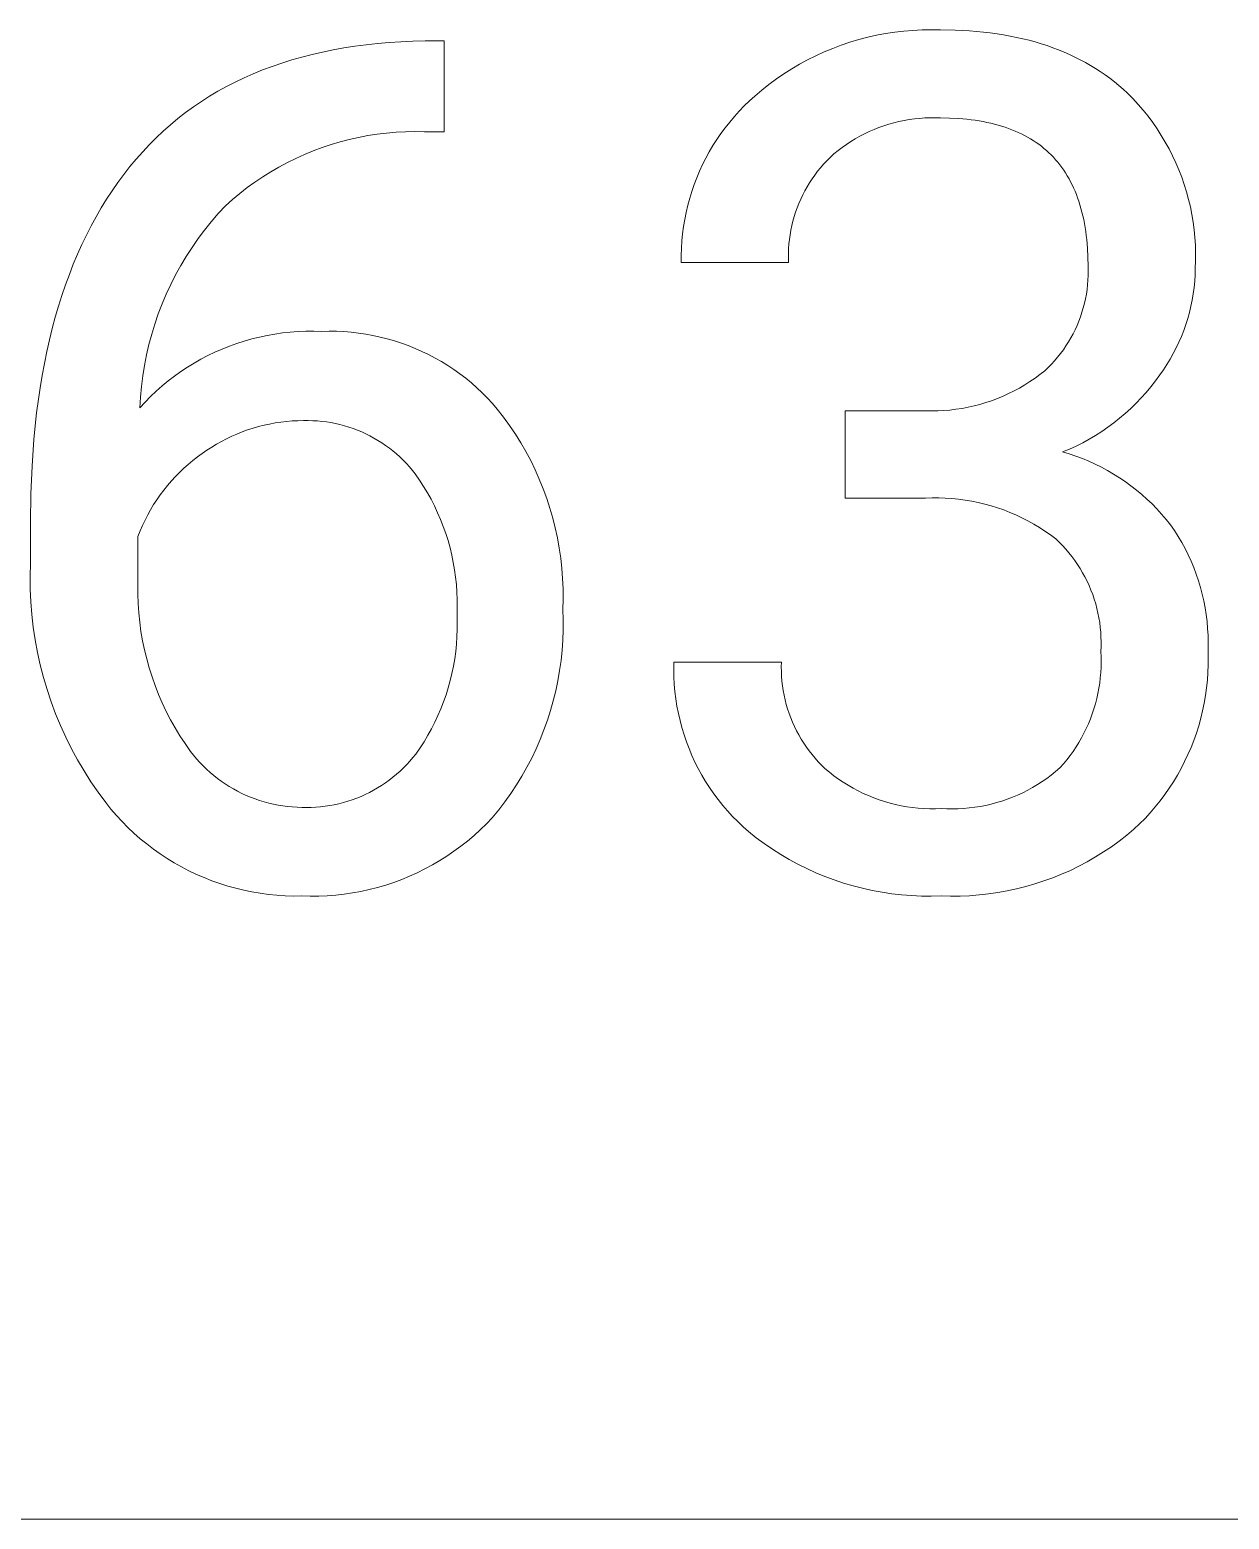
# Model space of a CAD drawing. Header units: millimetres. Extents: x -582 to 3448, y -204 to 2611.
# Drawn here: x 2682.4 to 2736.8, y 21 to 88.5 of the extents above; entities that cross this region are included whole.
import ezdxf

# ---------------------------------------------------------------- set-up
doc = ezdxf.new("R2010")
doc.units = ezdxf.units.MM
doc.header["$MEASUREMENT"] = 0
doc.layers.add('Domyślny', color=7, linetype='Continuous', true_color=0x000000)

msp = doc.modelspace()

# ---------------------------------------------------------------- linework, layer by layer
at = {"layer": 'Domyślny', "color": 18, "lineweight": 15, "true_color": 0x000000}
for p, q in [((2721.206, 88.323), (2721.617, 88.386)), ((2721.617, 88.386), (2722.03, 88.434)), ((2722.03, 88.434), (2722.444, 88.468)), ((2722.444, 88.468), (2722.86, 88.488)), ((2722.86, 88.488), (2723.276, 88.494)), ((2723.276, 88.494), (2723.692, 88.485)), ((2723.692, 88.485), (2724.359, 88.474)), ((2724.359, 88.474), (2724.686, 88.46)), ((2724.686, 88.46), (2725.008, 88.441)), ((2725.008, 88.441), (2725.326, 88.416)), ((2725.326, 88.416), (2725.639, 88.385)), ((2725.639, 88.385), (2725.947, 88.35)), ((2696.664, 87.672), (2697.164, 87.749)), ((2697.164, 87.749), (2697.671, 87.815)), ((2697.671, 87.815), (2698.188, 87.87)), ((2698.188, 87.87), (2698.712, 87.915)), ((2698.712, 87.915), (2699.246, 87.949)), ((2699.246, 87.949), (2699.788, 87.973)), ((2699.788, 87.973), (2700.338, 87.986)), ((2700.338, 87.986), (2701.211, 87.986)), ((2701.211, 87.986), (2701.211, 83.879)), ((2718.807, 87.652), (2719.196, 87.798)), ((2719.196, 87.798), (2719.59, 87.931)), ((2719.59, 87.931), (2719.989, 88.05)), ((2719.989, 88.05), (2720.391, 88.155)), ((2720.391, 88.155), (2720.797, 88.246)), ((2720.797, 88.246), (2721.206, 88.323)), ((2725.947, 88.35), (2726.251, 88.308)), ((2726.251, 88.308), (2726.55, 88.261)), ((2726.55, 88.261), (2726.844, 88.208)), ((2726.844, 88.208), (2727.134, 88.15)), ((2727.134, 88.15), (2727.42, 88.086)), ((2727.42, 88.086), (2727.7, 88.017)), ((2727.7, 88.017), (2727.976, 87.942)), ((2727.976, 87.942), (2728.248, 87.861)), ((2728.248, 87.861), (2728.515, 87.775)), ((2728.515, 87.775), (2728.777, 87.683)), ((2693.849, 86.989), (2694.297, 87.13)), ((2694.297, 87.13), (2694.754, 87.26)), ((2694.754, 87.26), (2695.218, 87.379)), ((2695.218, 87.379), (2695.692, 87.487)), ((2695.692, 87.487), (2696.174, 87.585)), ((2696.174, 87.585), (2696.664, 87.672)), ((2717.307, 86.936), (2717.672, 87.134)), ((2717.672, 87.134), (2718.044, 87.32)), ((2718.044, 87.32), (2718.423, 87.493)), ((2718.423, 87.493), (2718.807, 87.652)), ((2728.777, 87.683), (2729.034, 87.586)), ((2729.034, 87.586), (2729.287, 87.483)), ((2729.287, 87.483), (2729.536, 87.374)), ((2729.536, 87.374), (2729.78, 87.26)), ((2729.78, 87.26), (2730.019, 87.14)), ((2730.019, 87.14), (2730.254, 87.014)), ((2730.254, 87.014), (2730.484, 86.883)), ((2692.144, 86.321), (2692.558, 86.504)), ((2692.558, 86.504), (2692.98, 86.677)), ((2692.98, 86.677), (2693.41, 86.838)), ((2693.41, 86.838), (2693.849, 86.989)), ((2716.254, 86.267), (2716.597, 86.502)), ((2716.597, 86.502), (2716.948, 86.725)), ((2716.948, 86.725), (2717.307, 86.936)), ((2730.484, 86.883), (2730.709, 86.745)), ((2730.709, 86.745), (2730.93, 86.603)), ((2730.93, 86.603), (2731.147, 86.454)), ((2731.147, 86.454), (2731.358, 86.3)), ((2690.576, 85.482), (2690.955, 85.708)), ((2690.955, 85.708), (2691.343, 85.923)), ((2691.343, 85.923), (2691.739, 86.128)), ((2691.739, 86.128), (2692.144, 86.321)), ((2715.277, 85.492), (2715.594, 85.761)), ((2715.594, 85.761), (2715.92, 86.02)), ((2715.92, 86.02), (2716.254, 86.267)), ((2731.358, 86.3), (2731.566, 86.14)), ((2731.566, 86.14), (2731.768, 85.975)), ((2731.768, 85.975), (2731.966, 85.803)), ((2731.966, 85.803), (2732.16, 85.626)), ((2689.49, 84.741), (2689.844, 84.999)), ((2689.844, 84.999), (2690.206, 85.246)), ((2690.206, 85.246), (2690.576, 85.482)), ((2714.571, 84.81), (2714.798, 85.045)), ((2714.798, 85.045), (2715.034, 85.273)), ((2715.034, 85.273), (2715.277, 85.492)), ((2732.16, 85.626), (2732.406, 85.376)), ((2732.406, 85.376), (2732.644, 85.117)), ((2732.644, 85.117), (2732.873, 84.851)), ((2688.809, 84.194), (2689.145, 84.473)), ((2689.145, 84.473), (2689.49, 84.741)), ((2713.937, 84.06), (2714.14, 84.317)), ((2714.14, 84.317), (2714.351, 84.567)), ((2714.351, 84.567), (2714.571, 84.81)), ((2721.807, 84.337), (2721.577, 84.281)), ((2722.039, 84.385), (2721.807, 84.337)), ((2722.273, 84.426), (2722.039, 84.385)), ((2722.508, 84.458), (2722.273, 84.426)), ((2722.744, 84.483), (2722.508, 84.458)), ((2722.98, 84.499), (2722.744, 84.483)), ((2723.217, 84.507), (2722.98, 84.499)), ((2723.455, 84.507), (2723.217, 84.507)), ((2723.692, 84.499), (2723.455, 84.507)), ((2724.103, 84.492), (2723.692, 84.499)), ((2724.501, 84.473), (2724.103, 84.492)), ((2724.695, 84.458), (2724.501, 84.473)), ((2724.886, 84.44), (2724.695, 84.458)), ((2725.074, 84.419), (2724.886, 84.44)), ((2725.258, 84.394), (2725.074, 84.419)), ((2725.439, 84.367), (2725.258, 84.394)), ((2725.617, 84.336), (2725.439, 84.367)), ((2725.792, 84.301), (2725.617, 84.336)), ((2732.873, 84.851), (2733.092, 84.577)), ((2733.092, 84.577), (2733.302, 84.295)), ((2688.162, 83.604), (2688.481, 83.904)), ((2688.481, 83.904), (2688.809, 84.194)), ((2697.748, 83.699), (2697.327, 83.619)), ((2698.172, 83.765), (2697.748, 83.699)), ((2698.598, 83.817), (2698.172, 83.765)), ((2699.025, 83.854), (2698.598, 83.817)), ((2699.454, 83.877), (2699.025, 83.854)), ((2699.883, 83.885), (2699.454, 83.877)), ((2700.312, 83.879), (2699.883, 83.885)), ((2701.211, 83.879), (2700.312, 83.879)), ((2713.558, 83.526), (2713.743, 83.796)), ((2713.743, 83.796), (2713.937, 84.06)), ((2720.037, 83.671), (2719.83, 83.555)), ((2720.247, 83.781), (2720.037, 83.671)), ((2720.461, 83.883), (2720.247, 83.781)), ((2720.679, 83.978), (2720.461, 83.883)), ((2720.899, 84.065), (2720.679, 83.978)), ((2721.123, 84.144), (2720.899, 84.065)), ((2721.349, 84.216), (2721.123, 84.144)), ((2721.577, 84.281), (2721.349, 84.216)), ((2725.963, 84.264), (2725.792, 84.301)), ((2726.131, 84.223), (2725.963, 84.264)), ((2726.296, 84.179), (2726.131, 84.223)), ((2726.457, 84.131), (2726.296, 84.179)), ((2726.616, 84.081), (2726.457, 84.131)), ((2726.771, 84.027), (2726.616, 84.081)), ((2726.922, 83.97), (2726.771, 84.027)), ((2727.071, 83.909), (2726.922, 83.97)), ((2727.216, 83.845), (2727.071, 83.909)), ((2727.358, 83.778), (2727.216, 83.845)), ((2727.497, 83.708), (2727.358, 83.778)), ((2727.632, 83.634), (2727.497, 83.708)), ((2733.302, 84.295), (2733.503, 84.007)), ((2733.503, 84.007), (2733.693, 83.712)), ((2733.693, 83.712), (2733.874, 83.41)), ((2687.256, 82.638), (2687.55, 82.971)), ((2687.55, 82.971), (2687.852, 83.293)), ((2687.852, 83.293), (2688.162, 83.604)), ((2695.273, 83.009), (2694.876, 82.846)), ((2695.675, 83.158), (2695.273, 83.009)), ((2696.082, 83.294), (2695.675, 83.158)), ((2696.493, 83.417), (2696.082, 83.294)), ((2696.908, 83.525), (2696.493, 83.417)), ((2697.327, 83.619), (2696.908, 83.525)), ((2713.059, 82.68), (2713.216, 82.968)), ((2713.216, 82.968), (2713.382, 83.25)), ((2713.382, 83.25), (2713.558, 83.526)), ((2719.048, 83.02), (2718.864, 82.87)), ((2719.236, 83.164), (2719.048, 83.02)), ((2719.43, 83.301), (2719.236, 83.164)), ((2719.628, 83.431), (2719.43, 83.301)), ((2719.83, 83.555), (2719.628, 83.431)), ((2727.764, 83.558), (2727.632, 83.634)), ((2727.893, 83.477), (2727.764, 83.558)), ((2728.019, 83.394), (2727.893, 83.477)), ((2728.141, 83.307), (2728.019, 83.394)), ((2728.26, 83.217), (2728.141, 83.307)), ((2728.376, 83.124), (2728.26, 83.217)), ((2728.489, 83.028), (2728.376, 83.124)), ((2728.598, 82.928), (2728.489, 83.028)), ((2733.874, 83.41), (2734.044, 83.103)), ((2734.044, 83.103), (2734.203, 82.79)), ((2686.694, 81.942), (2686.971, 82.295)), ((2686.971, 82.295), (2687.256, 82.638)), ((2694.1, 82.48), (2693.722, 82.278)), ((2694.485, 82.67), (2694.1, 82.48)), ((2694.876, 82.846), (2694.485, 82.67)), ((2712.774, 82.091), (2712.912, 82.388)), ((2712.912, 82.388), (2713.059, 82.68)), ((2718.394, 82.409), (2718.256, 82.249)), ((2718.537, 82.564), (2718.394, 82.409)), ((2718.686, 82.714), (2718.537, 82.564)), ((2718.864, 82.87), (2718.686, 82.714)), ((2728.704, 82.825), (2728.598, 82.928)), ((2728.807, 82.718), (2728.704, 82.825)), ((2728.906, 82.609), (2728.807, 82.718)), ((2729.003, 82.496), (2728.906, 82.609)), ((2729.096, 82.379), (2729.003, 82.496)), ((2729.185, 82.26), (2729.096, 82.379)), ((2734.203, 82.79), (2734.352, 82.472)), ((2734.352, 82.472), (2734.49, 82.149)), ((2686.425, 81.579), (2686.694, 81.942)), ((2692.987, 81.836), (2692.631, 81.597)), ((2693.35, 82.063), (2692.987, 81.836)), ((2693.722, 82.278), (2693.35, 82.063)), ((2712.53, 81.483), (2712.647, 81.789)), ((2712.647, 81.789), (2712.774, 82.091)), ((2717.875, 81.744), (2717.76, 81.567)), ((2717.996, 81.917), (2717.875, 81.744)), ((2718.123, 82.085), (2717.996, 81.917)), ((2718.256, 82.249), (2718.123, 82.085)), ((2729.272, 82.137), (2729.185, 82.26)), ((2729.355, 82.011), (2729.272, 82.137)), ((2729.435, 81.882), (2729.355, 82.011)), ((2729.512, 81.749), (2729.435, 81.882)), ((2729.585, 81.613), (2729.512, 81.749)), ((2734.49, 82.149), (2734.616, 81.821)), ((2734.616, 81.821), (2734.732, 81.49)), ((2685.915, 80.824), (2686.166, 81.206)), ((2686.166, 81.206), (2686.425, 81.579)), ((2691.944, 81.083), (2691.614, 80.809)), ((2692.283, 81.345), (2691.944, 81.083)), ((2692.631, 81.597), (2692.283, 81.345)), ((2712.328, 80.861), (2712.424, 81.174)), ((2712.424, 81.174), (2712.53, 81.483)), ((2717.45, 81.015), (2717.36, 80.824)), ((2717.547, 81.202), (2717.45, 81.015)), ((2717.65, 81.387), (2717.547, 81.202)), ((2717.76, 81.567), (2717.65, 81.387)), ((2729.655, 81.474), (2729.585, 81.613)), ((2729.722, 81.331), (2729.655, 81.474)), ((2729.786, 81.185), (2729.722, 81.331)), ((2729.846, 81.036), (2729.786, 81.185)), ((2729.903, 80.884), (2729.846, 81.036)), ((2734.732, 81.49), (2734.836, 81.154)), ((2734.836, 81.154), (2734.929, 80.815)), ((2685.439, 80.03), (2685.672, 80.432)), ((2685.672, 80.432), (2685.915, 80.824)), ((2691.293, 80.524), (2690.965, 80.168)), ((2691.614, 80.809), (2691.293, 80.524)), ((2712.168, 80.226), (2712.242, 80.545)), ((2712.242, 80.545), (2712.328, 80.861)), ((2717.199, 80.434), (2717.128, 80.236)), ((2717.276, 80.631), (2717.199, 80.434)), ((2717.36, 80.824), (2717.276, 80.631)), ((2729.957, 80.728), (2729.903, 80.884)), ((2730.008, 80.569), (2729.957, 80.728)), ((2730.055, 80.407), (2730.008, 80.569)), ((2730.099, 80.241), (2730.055, 80.407)), ((2734.929, 80.815), (2735.01, 80.474)), ((2735.01, 80.474), (2735.079, 80.129)), ((2684.999, 79.197), (2685.214, 79.619)), ((2685.214, 79.619), (2685.439, 80.03)), ((2690.65, 79.801), (2690.348, 79.423)), ((2690.965, 80.168), (2690.65, 79.801)), ((2712.05, 79.582), (2712.103, 79.905)), ((2712.103, 79.905), (2712.168, 80.226)), ((2716.956, 79.626), (2716.913, 79.42)), ((2717.007, 79.831), (2716.956, 79.626)), ((2717.064, 80.034), (2717.007, 79.831)), ((2717.128, 80.236), (2717.064, 80.034)), ((2730.14, 80.072), (2730.099, 80.241)), ((2730.178, 79.9), (2730.14, 80.072)), ((2730.212, 79.725), (2730.178, 79.9)), ((2730.243, 79.546), (2730.212, 79.725)), ((2735.079, 80.129), (2735.137, 79.783)), ((2735.137, 79.783), (2735.183, 79.435)), ((2684.792, 78.767), (2684.999, 79.197)), ((2690.058, 79.036), (2689.783, 78.638)), ((2690.348, 79.423), (2690.058, 79.036)), ((2711.956, 78.604), (2711.977, 78.931)), ((2711.977, 78.931), (2712.008, 79.257)), ((2712.008, 79.257), (2712.05, 79.582)), ((2716.847, 79.003), (2716.825, 78.793)), ((2716.877, 79.212), (2716.847, 79.003)), ((2716.913, 79.42), (2716.877, 79.212)), ((2730.271, 79.364), (2730.243, 79.546)), ((2730.295, 79.179), (2730.271, 79.364)), ((2730.316, 78.99), (2730.295, 79.179)), ((2730.334, 78.798), (2730.316, 78.99)), ((2735.183, 79.435), (2735.217, 79.085)), ((2735.217, 79.085), (2735.239, 78.735)), ((2684.404, 77.876), (2684.594, 78.326)), ((2684.594, 78.326), (2684.792, 78.767)), ((2689.783, 78.638), (2689.521, 78.232)), ((2711.947, 78.277), (2711.956, 78.604)), ((2711.949, 77.95), (2711.947, 78.277)), ((2716.802, 78.372), (2716.801, 78.161)), ((2716.81, 78.583), (2716.802, 78.372)), ((2716.825, 78.793), (2716.81, 78.583)), ((2730.349, 78.603), (2730.334, 78.798)), ((2730.368, 78.202), (2730.349, 78.603)), ((2735.239, 78.735), (2735.249, 78.383)), ((2735.249, 78.383), (2735.247, 78.032)), ((2684.224, 77.416), (2684.404, 77.876)), ((2689.273, 77.816), (2689.039, 77.392)), ((2689.521, 78.232), (2689.273, 77.816)), ((2716.807, 77.95), (2711.949, 77.95)), ((2716.801, 78.161), (2716.807, 77.95)), ((2730.375, 77.789), (2730.368, 78.202)), ((2730.38, 77.577), (2730.375, 77.789)), ((2730.379, 77.365), (2730.38, 77.577)), ((2735.233, 77.681), (2735.225, 77.395)), ((2735.247, 78.032), (2735.233, 77.681)), ((2683.889, 76.467), (2684.052, 76.946)), ((2684.052, 76.946), (2684.224, 77.416)), ((2688.82, 76.961), (2688.616, 76.522)), ((2689.039, 77.392), (2688.82, 76.961)), ((2730.329, 76.732), (2730.353, 76.943)), ((2730.353, 76.943), (2730.369, 77.154)), ((2730.369, 77.154), (2730.379, 77.365)), ((2735.207, 77.108), (2735.179, 76.823)), ((2735.225, 77.395), (2735.207, 77.108)), ((2683.735, 75.978), (2683.889, 76.467)), ((2688.616, 76.522), (2688.428, 76.077)), ((2730.213, 76.108), (2730.259, 76.315)), ((2730.259, 76.315), (2730.297, 76.523)), ((2730.297, 76.523), (2730.329, 76.732)), ((2735.093, 76.256), (2735.036, 75.975)), ((2735.141, 76.539), (2735.093, 76.256)), ((2735.179, 76.823), (2735.141, 76.539)), ((2683.589, 75.479), (2683.735, 75.978)), ((2688.254, 75.625), (2688.097, 75.168)), ((2688.428, 76.077), (2688.254, 75.625)), ((2730.033, 75.5), (2730.1, 75.7)), ((2730.1, 75.7), (2730.16, 75.903)), ((2730.16, 75.903), (2730.213, 76.108)), ((2734.969, 75.696), (2734.892, 75.42)), ((2735.036, 75.975), (2734.969, 75.696)), ((2683.325, 74.453), (2683.453, 74.971)), ((2683.453, 74.971), (2683.589, 75.479)), ((2688.097, 75.168), (2687.955, 74.706)), ((2729.696, 74.723), (2729.79, 74.913)), ((2729.79, 74.913), (2729.878, 75.106)), ((2729.878, 75.106), (2729.959, 75.301)), ((2729.959, 75.301), (2730.033, 75.5)), ((2734.71, 74.876), (2734.605, 74.609)), ((2734.806, 75.146), (2734.71, 74.876)), ((2734.892, 75.42), (2734.806, 75.146)), ((2683.206, 73.925), (2683.325, 74.453)), ((2687.829, 74.239), (2687.719, 73.768)), ((2687.955, 74.706), (2687.829, 74.239)), ((2691.473, 74.165), (2691.807, 74.286)), ((2691.807, 74.286), (2692.146, 74.395)), ((2692.146, 74.395), (2692.487, 74.493)), ((2692.487, 74.493), (2692.832, 74.578)), ((2692.832, 74.578), (2693.18, 74.652)), ((2693.18, 74.652), (2693.529, 74.715)), ((2693.529, 74.715), (2693.881, 74.765)), ((2693.881, 74.765), (2694.235, 74.803)), ((2694.235, 74.803), (2694.589, 74.829)), ((2694.589, 74.829), (2694.944, 74.842)), ((2694.944, 74.842), (2695.299, 74.844)), ((2695.299, 74.844), (2695.655, 74.833)), ((2695.655, 74.833), (2695.988, 74.841)), ((2695.988, 74.841), (2696.322, 74.838)), ((2696.322, 74.838), (2696.655, 74.823)), ((2696.655, 74.823), (2696.988, 74.797)), ((2696.988, 74.797), (2697.319, 74.759)), ((2697.319, 74.759), (2697.65, 74.711)), ((2697.65, 74.711), (2697.978, 74.651)), ((2697.978, 74.651), (2698.304, 74.581)), ((2698.304, 74.581), (2698.627, 74.499)), ((2698.627, 74.499), (2698.948, 74.407)), ((2698.948, 74.407), (2699.265, 74.303)), ((2699.265, 74.303), (2699.579, 74.189)), ((2729.374, 74.176), (2729.488, 74.355)), ((2729.488, 74.355), (2729.595, 74.537)), ((2729.595, 74.537), (2729.696, 74.723)), ((2734.491, 74.345), (2734.368, 74.086)), ((2734.605, 74.609), (2734.491, 74.345)), ((2683.096, 73.387), (2683.206, 73.925)), ((2687.719, 73.768), (2687.625, 73.293)), ((2689.874, 73.395), (2690.183, 73.571)), ((2690.183, 73.571), (2690.498, 73.736)), ((2690.498, 73.736), (2690.818, 73.89)), ((2690.818, 73.89), (2691.143, 74.033)), ((2691.143, 74.033), (2691.473, 74.165)), ((2699.579, 74.189), (2699.889, 74.065)), ((2699.889, 74.065), (2700.194, 73.93)), ((2700.194, 73.93), (2700.494, 73.785)), ((2700.494, 73.785), (2700.79, 73.63)), ((2700.79, 73.63), (2701.08, 73.465)), ((2728.86, 73.504), (2728.997, 73.666)), ((2728.997, 73.666), (2729.129, 73.831)), ((2729.129, 73.831), (2729.255, 74.002)), ((2729.255, 74.002), (2729.374, 74.176)), ((2734.095, 73.582), (2733.946, 73.337)), ((2734.236, 73.832), (2734.095, 73.582)), ((2734.368, 74.086), (2734.236, 73.832)), ((2682.995, 72.84), (2683.096, 73.387)), ((2687.625, 73.293), (2687.548, 72.815)), ((2688.987, 72.806), (2689.276, 73.012)), ((2689.276, 73.012), (2689.572, 73.209)), ((2689.572, 73.209), (2689.874, 73.395)), ((2701.08, 73.465), (2701.364, 73.29)), ((2701.364, 73.29), (2701.642, 73.106)), ((2701.642, 73.106), (2701.914, 72.912)), ((2701.914, 72.912), (2702.179, 72.71)), ((2727.974, 72.715), (2728.197, 72.879)), ((2728.197, 72.879), (2728.416, 73.051)), ((2728.416, 73.051), (2728.569, 73.197)), ((2728.569, 73.197), (2728.717, 73.348)), ((2728.717, 73.348), (2728.86, 73.504)), ((2733.623, 72.863), (2733.426, 72.592)), ((2733.789, 73.097), (2733.623, 72.863)), ((2733.946, 73.337), (2733.789, 73.097)), ((2682.744, 71.14), (2682.903, 72.283)), ((2682.903, 72.283), (2682.995, 72.84)), ((2687.487, 72.336), (2687.442, 71.854)), ((2687.548, 72.815), (2687.487, 72.336)), ((2688.164, 72.129), (2688.43, 72.364)), ((2688.43, 72.364), (2688.705, 72.589)), ((2688.705, 72.589), (2688.987, 72.806)), ((2702.179, 72.71), (2702.437, 72.498)), ((2702.437, 72.498), (2702.688, 72.278)), ((2702.688, 72.278), (2702.931, 72.05)), ((2727.026, 72.138), (2727.27, 72.27)), ((2727.27, 72.27), (2727.51, 72.411)), ((2727.51, 72.411), (2727.744, 72.559)), ((2727.744, 72.559), (2727.974, 72.715)), ((2733.22, 72.328), (2733.005, 72.071)), ((2733.426, 72.592), (2733.22, 72.328)), ((2687.442, 71.854), (2687.414, 71.371)), ((2687.414, 71.371), (2687.655, 71.632)), ((2687.655, 71.632), (2687.905, 71.885)), ((2687.905, 71.885), (2688.164, 72.129)), ((2702.931, 72.05), (2703.167, 71.813)), ((2703.167, 71.813), (2703.394, 71.569)), ((2703.394, 71.569), (2703.613, 71.317)), ((2725.21, 71.46), (2725.479, 71.53)), ((2725.479, 71.53), (2725.745, 71.609)), ((2725.745, 71.609), (2726.008, 71.697)), ((2726.008, 71.697), (2726.268, 71.794)), ((2726.268, 71.794), (2726.524, 71.9)), ((2726.524, 71.9), (2726.777, 72.015)), ((2726.777, 72.015), (2727.026, 72.138)), ((2732.55, 71.579), (2732.31, 71.345)), ((2732.781, 71.821), (2732.55, 71.579)), ((2733.005, 72.071), (2732.781, 71.821)), ((2682.621, 69.957), (2682.744, 71.14)), ((2703.613, 71.317), (2703.898, 70.95)), ((2703.898, 70.95), (2704.17, 70.574)), ((2719.37, 71.239), (2723.007, 71.239)), ((2719.37, 67.28), (2719.37, 71.239)), ((2723.007, 71.239), (2723.285, 71.234)), ((2723.285, 71.234), (2723.562, 71.238)), ((2723.562, 71.238), (2723.839, 71.251)), ((2723.839, 71.251), (2724.116, 71.274)), ((2724.116, 71.274), (2724.392, 71.306)), ((2724.392, 71.306), (2724.666, 71.348)), ((2724.666, 71.348), (2724.939, 71.399)), ((2724.939, 71.399), (2725.21, 71.46)), ((2731.806, 70.903), (2731.544, 70.695)), ((2732.062, 71.12), (2731.806, 70.903)), ((2732.31, 71.345), (2732.062, 71.12)), ((2691.818, 70.188), (2691.581, 70.084)), ((2692.058, 70.284), (2691.818, 70.188)), ((2692.301, 70.372), (2692.058, 70.284)), ((2692.546, 70.451), (2692.301, 70.372)), ((2692.794, 70.523), (2692.546, 70.451)), ((2693.045, 70.586), (2692.794, 70.523)), ((2693.297, 70.641), (2693.045, 70.586)), ((2693.551, 70.688), (2693.297, 70.641)), ((2693.806, 70.726), (2693.551, 70.688)), ((2694.063, 70.756), (2693.806, 70.726)), ((2694.32, 70.777), (2694.063, 70.756)), ((2694.578, 70.79), (2694.32, 70.777)), ((2694.836, 70.794), (2694.578, 70.79)), ((2695.044, 70.796), (2694.836, 70.794)), ((2695.252, 70.792), (2695.044, 70.796)), ((2695.459, 70.78), (2695.252, 70.792)), ((2695.666, 70.761), (2695.459, 70.78)), ((2695.873, 70.736), (2695.666, 70.761)), ((2696.078, 70.703), (2695.873, 70.736)), ((2696.282, 70.663), (2696.078, 70.703)), ((2696.485, 70.617), (2696.282, 70.663)), ((2696.686, 70.564), (2696.485, 70.617)), ((2696.885, 70.504), (2696.686, 70.564)), ((2697.082, 70.437), (2696.885, 70.504)), ((2697.276, 70.363), (2697.082, 70.437)), ((2697.468, 70.284), (2697.276, 70.363)), ((2697.658, 70.197), (2697.468, 70.284)), ((2697.844, 70.104), (2697.658, 70.197)), ((2704.17, 70.574), (2704.429, 70.188)), ((2704.429, 70.188), (2704.674, 69.794)), ((2730.998, 70.306), (2730.716, 70.126)), ((2731.274, 70.496), (2730.998, 70.306)), ((2731.544, 70.695), (2731.274, 70.496)), ((2682.533, 68.736), (2682.621, 69.957)), ((2690.674, 69.594), (2690.457, 69.452)), ((2690.894, 69.727), (2690.674, 69.594)), ((2691.119, 69.854), (2690.894, 69.727)), ((2691.349, 69.973), (2691.119, 69.854)), ((2691.581, 70.084), (2691.349, 69.973)), ((2698.026, 70.005), (2697.844, 70.104)), ((2698.206, 69.9), (2698.026, 70.005)), ((2698.382, 69.789), (2698.206, 69.9)), ((2698.553, 69.672), (2698.382, 69.789)), ((2698.721, 69.549), (2698.553, 69.672)), ((2698.885, 69.421), (2698.721, 69.549)), ((2704.674, 69.794), (2704.906, 69.391)), ((2729.53, 69.504), (2729.221, 69.374)), ((2729.834, 69.644), (2729.53, 69.504)), ((2730.133, 69.794), (2729.834, 69.644)), ((2730.427, 69.955), (2730.133, 69.794)), ((2730.716, 70.126), (2730.427, 69.955)), ((2689.61, 68.812), (2689.409, 68.634)), ((2689.816, 68.983), (2689.61, 68.812)), ((2690.029, 69.147), (2689.816, 68.983)), ((2690.246, 69.304), (2690.029, 69.147)), ((2690.457, 69.452), (2690.246, 69.304)), ((2699.044, 69.287), (2698.885, 69.421)), ((2699.198, 69.148), (2699.044, 69.287)), ((2699.348, 69.004), (2699.198, 69.148)), ((2699.493, 68.854), (2699.348, 69.004)), ((2699.632, 68.7), (2699.493, 68.854)), ((2704.906, 69.391), (2705.124, 68.981)), ((2705.124, 68.981), (2705.327, 68.563)), ((2729.221, 69.374), (2729.524, 69.284)), ((2729.524, 69.284), (2729.823, 69.184)), ((2729.823, 69.184), (2730.119, 69.074)), ((2730.119, 69.074), (2730.411, 68.954)), ((2730.411, 68.954), (2730.699, 68.824)), ((2730.699, 68.824), (2730.982, 68.684)), ((2682.48, 67.476), (2682.533, 68.736)), ((2689.027, 68.258), (2688.845, 68.061)), ((2689.215, 68.449), (2689.027, 68.258)), ((2689.409, 68.634), (2689.215, 68.449)), ((2699.767, 68.541), (2699.632, 68.7)), ((2699.895, 68.378), (2699.767, 68.541)), ((2700.089, 68.101), (2699.895, 68.378)), ((2705.327, 68.563), (2705.516, 68.139)), ((2705.516, 68.139), (2705.691, 67.708)), ((2730.982, 68.684), (2731.26, 68.535)), ((2731.26, 68.535), (2731.533, 68.376)), ((2731.533, 68.376), (2731.801, 68.208)), ((2731.801, 68.208), (2732.062, 68.031)), ((2682.462, 66.177), (2682.48, 67.476)), ((2688.502, 67.648), (2688.342, 67.433)), ((2688.67, 67.857), (2688.502, 67.648)), ((2688.845, 68.061), (2688.67, 67.857)), ((2700.272, 67.817), (2700.089, 68.101)), ((2700.446, 67.527), (2700.272, 67.817)), ((2700.611, 67.231), (2700.446, 67.527)), ((2705.691, 67.708), (2705.85, 67.272)), ((2732.062, 68.031), (2732.318, 67.846)), ((2732.318, 67.846), (2732.567, 67.652)), ((2732.567, 67.652), (2732.809, 67.449)), ((2688.042, 66.988), (2687.904, 66.758)), ((2688.188, 67.213), (2688.042, 66.988)), ((2688.342, 67.433), (2688.188, 67.213)), ((2700.765, 66.93), (2700.611, 67.231)), ((2700.909, 66.624), (2700.765, 66.93)), ((2705.85, 67.272), (2705.995, 66.83)), ((2705.995, 66.83), (2706.124, 66.384)), ((2723.007, 67.28), (2719.37, 67.28)), ((2723.308, 67.292), (2723.007, 67.28)), ((2723.609, 67.293), (2723.308, 67.292)), ((2723.909, 67.284), (2723.609, 67.293)), ((2724.209, 67.265), (2723.909, 67.284)), ((2724.509, 67.235), (2724.209, 67.265)), ((2724.807, 67.196), (2724.509, 67.235)), ((2725.104, 67.146), (2724.807, 67.196)), ((2725.399, 67.086), (2725.104, 67.146)), ((2725.691, 67.017), (2725.399, 67.086)), ((2725.981, 66.937), (2725.691, 67.017)), ((2726.269, 66.848), (2725.981, 66.937)), ((2726.553, 66.749), (2726.269, 66.848)), ((2732.809, 67.449), (2733.044, 67.238)), ((2733.044, 67.238), (2733.272, 67.02)), ((2733.272, 67.02), (2733.493, 66.794)), ((2733.493, 66.794), (2733.705, 66.56)), ((2682.462, 64.325), (2682.462, 66.177)), ((2687.652, 66.285), (2687.537, 66.043)), ((2687.774, 66.524), (2687.652, 66.285)), ((2687.904, 66.758), (2687.774, 66.524)), ((2701.043, 66.314), (2700.909, 66.624)), ((2701.166, 65.999), (2701.043, 66.314)), ((2706.124, 66.384), (2706.237, 65.934)), ((2726.833, 66.64), (2726.553, 66.749)), ((2727.11, 66.522), (2726.833, 66.64)), ((2727.382, 66.394), (2727.11, 66.522)), ((2727.65, 66.257), (2727.382, 66.394)), ((2727.913, 66.112), (2727.65, 66.257)), ((2728.172, 65.957), (2727.913, 66.112)), ((2733.705, 66.56), (2733.91, 66.32)), ((2733.91, 66.32), (2734.106, 66.072)), ((2687.431, 65.796), (2687.334, 65.546)), ((2687.334, 65.546), (2687.334, 63.775)), ((2687.537, 66.043), (2687.431, 65.796)), ((2701.279, 65.68), (2701.166, 65.999)), ((2701.38, 65.358), (2701.279, 65.68)), ((2706.237, 65.934), (2706.335, 65.48)), ((2706.335, 65.48), (2706.418, 65.023)), ((2728.424, 65.794), (2728.172, 65.957)), ((2728.671, 65.622), (2728.424, 65.794)), ((2728.912, 65.442), (2728.671, 65.622)), ((2729.07, 65.291), (2728.912, 65.442)), ((2734.106, 66.072), (2734.285, 65.813)), ((2734.285, 65.813), (2734.455, 65.547)), ((2734.455, 65.547), (2734.616, 65.275)), ((2701.471, 65.032), (2701.38, 65.358)), ((2701.551, 64.703), (2701.471, 65.032)), ((2706.418, 65.023), (2706.485, 64.563)), ((2729.222, 65.134), (2729.07, 65.291)), ((2729.37, 64.973), (2729.222, 65.134)), ((2729.511, 64.807), (2729.37, 64.973)), ((2729.647, 64.636), (2729.511, 64.807)), ((2734.616, 65.275), (2734.767, 64.999)), ((2734.767, 64.999), (2734.909, 64.717)), ((2682.447, 63.746), (2682.462, 64.325)), ((2701.62, 64.372), (2701.551, 64.703)), ((2701.678, 64.039), (2701.62, 64.372)), ((2706.485, 64.563), (2706.535, 64.101)), ((2706.535, 64.101), (2706.57, 63.638)), ((2729.777, 64.46), (2729.647, 64.636)), ((2729.9, 64.28), (2729.777, 64.46)), ((2730.018, 64.096), (2729.9, 64.28)), ((2730.129, 63.908), (2730.018, 64.096)), ((2734.909, 64.717), (2735.041, 64.43)), ((2735.041, 64.43), (2735.163, 64.139)), ((2735.163, 64.139), (2735.275, 63.844)), ((2682.453, 63.167), (2682.447, 63.746)), ((2687.334, 63.775), (2687.321, 63.352)), ((2701.725, 63.704), (2701.678, 64.039)), ((2701.76, 63.368), (2701.725, 63.704)), ((2706.57, 63.638), (2706.589, 63.174)), ((2730.234, 63.717), (2730.129, 63.908)), ((2730.332, 63.522), (2730.234, 63.717)), ((2730.423, 63.323), (2730.332, 63.522)), ((2735.275, 63.844), (2735.376, 63.545)), ((2735.376, 63.545), (2735.468, 63.243)), ((2682.478, 62.588), (2682.453, 63.167)), ((2687.321, 63.352), (2687.322, 62.929)), ((2687.322, 62.929), (2687.337, 62.506)), ((2701.784, 63.031), (2701.76, 63.368)), ((2701.796, 62.693), (2701.784, 63.031)), ((2706.589, 63.174), (2706.592, 62.709)), ((2730.508, 63.122), (2730.423, 63.323)), ((2730.586, 62.918), (2730.508, 63.122)), ((2730.656, 62.711), (2730.586, 62.918)), ((2735.468, 63.243), (2735.549, 62.938)), ((2735.549, 62.938), (2735.619, 62.631)), ((2682.524, 62.01), (2682.478, 62.588)), ((2687.337, 62.506), (2687.367, 62.084)), ((2687.367, 62.084), (2687.411, 61.663)), ((2701.788, 62.017), (2701.798, 62.355)), ((2701.798, 62.355), (2701.796, 62.693)), ((2706.592, 62.709), (2706.579, 62.245)), ((2706.579, 62.245), (2706.594, 61.782)), ((2730.72, 62.502), (2730.656, 62.711)), ((2730.776, 62.291), (2730.72, 62.502)), ((2730.825, 62.079), (2730.776, 62.291)), ((2730.867, 61.864), (2730.825, 62.079)), ((2735.619, 62.631), (2735.679, 62.321)), ((2735.679, 62.321), (2735.728, 62.009)), ((2682.59, 61.435), (2682.524, 62.01)), ((2682.675, 60.862), (2682.59, 61.435)), ((2687.411, 61.663), (2687.469, 61.244)), ((2701.798, 61.681), (2701.788, 62.017)), ((2701.797, 61.345), (2701.798, 61.681)), ((2706.594, 61.782), (2706.594, 61.318)), ((2730.901, 61.649), (2730.867, 61.864)), ((2730.928, 61.432), (2730.901, 61.649)), ((2730.948, 61.215), (2730.928, 61.432)), ((2735.728, 62.009), (2735.766, 61.696)), ((2735.766, 61.696), (2735.793, 61.382)), ((2735.793, 61.382), (2735.81, 61.067)), ((2682.781, 60.292), (2682.675, 60.862)), ((2687.469, 61.244), (2687.541, 60.827)), ((2687.541, 60.827), (2687.628, 60.412)), ((2701.762, 60.675), (2701.785, 61.01)), ((2701.785, 61.01), (2701.797, 61.345)), ((2706.578, 60.855), (2706.546, 60.392)), ((2706.594, 61.318), (2706.578, 60.855)), ((2730.96, 60.997), (2730.948, 61.215)), ((2730.965, 60.778), (2730.96, 60.997)), ((2730.962, 60.56), (2730.965, 60.778)), ((2735.81, 61.067), (2735.815, 60.751)), ((2735.815, 60.751), (2735.81, 60.436)), ((2682.906, 59.727), (2682.781, 60.292)), ((2687.628, 60.412), (2687.728, 60.001)), ((2701.682, 60.008), (2701.728, 60.341)), ((2701.728, 60.341), (2701.762, 60.675)), ((2706.546, 60.392), (2706.498, 59.931)), ((2730.952, 60.342), (2730.962, 60.56)), ((2730.964, 60.103), (2730.952, 60.342)), ((2730.967, 59.864), (2730.964, 60.103)), ((2735.81, 60.436), (2735.821, 60.086)), ((2735.821, 60.086), (2735.82, 59.736)), ((2683.051, 59.166), (2682.906, 59.727)), ((2687.728, 60.001), (2687.843, 59.594)), ((2687.843, 59.594), (2687.971, 59.19)), ((2701.557, 59.349), (2701.625, 59.677)), ((2701.625, 59.677), (2701.682, 60.008)), ((2706.434, 59.472), (2706.354, 59.015)), ((2706.498, 59.931), (2706.434, 59.472)), ((2711.607, 59.525), (2711.613, 59.859)), ((2711.613, 59.191), (2711.607, 59.525)), ((2711.613, 59.859), (2716.485, 59.859)), ((2716.485, 59.859), (2716.479, 59.644)), ((2716.479, 59.644), (2716.481, 59.429)), ((2716.481, 59.429), (2716.491, 59.215)), ((2730.929, 59.147), (2730.95, 59.385)), ((2730.95, 59.385), (2730.962, 59.624)), ((2730.962, 59.624), (2730.967, 59.864)), ((2735.807, 59.386), (2735.782, 59.037)), ((2735.82, 59.736), (2735.807, 59.386)), ((2683.215, 58.61), (2683.051, 59.166)), ((2687.971, 59.19), (2688.112, 58.792)), ((2688.112, 58.792), (2688.267, 58.398)), ((2701.289, 58.378), (2701.389, 58.699)), ((2701.389, 58.699), (2701.479, 59.022)), ((2701.479, 59.022), (2701.557, 59.349)), ((2706.354, 59.015), (2706.259, 58.561)), ((2711.63, 58.858), (2711.613, 59.191)), ((2711.659, 58.526), (2711.63, 58.858)), ((2716.491, 59.215), (2716.508, 59)), ((2716.508, 59), (2716.532, 58.787)), ((2716.532, 58.787), (2716.563, 58.574)), ((2730.864, 58.673), (2730.901, 58.909)), ((2730.901, 58.909), (2730.929, 59.147)), ((2735.745, 58.689), (2735.697, 58.343)), ((2735.782, 59.037), (2735.745, 58.689)), ((2683.399, 58.061), (2683.215, 58.61)), ((2683.601, 57.518), (2683.399, 58.061)), ((2688.267, 58.398), (2688.435, 58.01)), ((2688.435, 58.01), (2688.617, 57.627)), ((2701.056, 57.748), (2701.178, 58.061)), ((2701.178, 58.061), (2701.289, 58.378)), ((2706.149, 58.111), (2706.023, 57.665)), ((2706.259, 58.561), (2706.149, 58.111)), ((2711.7, 58.194), (2711.659, 58.526)), ((2711.751, 57.865), (2711.7, 58.194)), ((2716.563, 58.574), (2716.602, 58.363)), ((2716.602, 58.363), (2716.648, 58.153)), ((2716.648, 58.153), (2716.702, 57.945)), ((2730.707, 57.972), (2730.767, 58.204)), ((2730.767, 58.204), (2730.82, 58.438)), ((2730.82, 58.438), (2730.864, 58.673)), ((2735.697, 58.343), (2735.637, 57.998)), ((2683.823, 56.983), (2683.601, 57.518)), ((2688.617, 57.627), (2688.811, 57.251)), ((2700.782, 57.136), (2700.924, 57.44)), ((2700.924, 57.44), (2701.056, 57.748)), ((2706.023, 57.665), (2705.882, 57.223)), ((2711.814, 57.537), (2711.751, 57.865)), ((2711.889, 57.211), (2711.814, 57.537)), ((2716.702, 57.945), (2716.762, 57.739)), ((2716.762, 57.739), (2716.83, 57.535)), ((2716.83, 57.535), (2716.904, 57.334)), ((2716.904, 57.334), (2716.986, 57.135)), ((2730.481, 57.291), (2730.564, 57.516)), ((2730.564, 57.516), (2730.64, 57.743)), ((2730.64, 57.743), (2730.707, 57.972)), ((2735.566, 57.656), (2735.483, 57.316)), ((2735.637, 57.998), (2735.566, 57.656)), ((2684.062, 56.456), (2683.823, 56.983)), ((2688.811, 57.251), (2689.017, 56.882)), ((2689.017, 56.882), (2689.236, 56.52)), ((2700.467, 56.542), (2700.629, 56.836)), ((2700.629, 56.836), (2700.782, 57.136)), ((2705.726, 56.786), (2705.555, 56.355)), ((2705.882, 57.223), (2705.726, 56.786)), ((2711.974, 56.889), (2711.889, 57.211)), ((2712.071, 56.569), (2711.974, 56.889)), ((2716.986, 57.135), (2717.074, 56.939)), ((2717.074, 56.939), (2717.169, 56.746)), ((2717.169, 56.746), (2717.27, 56.557)), ((2730.187, 56.636), (2730.293, 56.851)), ((2730.293, 56.851), (2730.39, 57.07)), ((2730.39, 57.07), (2730.481, 57.291)), ((2735.389, 56.979), (2735.283, 56.645)), ((2735.483, 57.316), (2735.389, 56.979)), ((2684.32, 55.937), (2684.062, 56.456)), ((2689.236, 56.52), (2689.468, 56.165)), ((2689.468, 56.165), (2689.589, 55.987)), ((2689.589, 55.987), (2689.717, 55.812)), ((2700.113, 55.972), (2700.295, 56.254)), ((2700.295, 56.254), (2700.467, 56.542)), ((2705.555, 56.355), (2705.369, 55.931)), ((2712.179, 56.254), (2712.071, 56.569)), ((2712.297, 55.942), (2712.179, 56.254)), ((2717.27, 56.557), (2717.378, 56.371)), ((2717.378, 56.371), (2717.492, 56.189)), ((2717.492, 56.189), (2717.613, 56.011)), ((2717.613, 56.011), (2717.739, 55.838)), ((2729.696, 55.816), (2729.829, 56.014)), ((2729.829, 56.014), (2729.956, 56.218)), ((2729.956, 56.218), (2730.075, 56.425)), ((2730.075, 56.425), (2730.187, 56.636)), ((2735.039, 55.99), (2734.9, 55.668)), ((2735.166, 56.315), (2735.039, 55.99)), ((2735.283, 56.645), (2735.166, 56.315)), ((2684.596, 55.427), (2684.32, 55.937)), ((2684.889, 54.928), (2684.596, 55.427)), ((2689.717, 55.812), (2689.851, 55.642)), ((2689.851, 55.642), (2689.99, 55.476)), ((2689.99, 55.476), (2690.135, 55.316)), ((2690.135, 55.316), (2690.285, 55.16)), ((2699.509, 55.214), (2699.652, 55.37)), ((2699.652, 55.37), (2699.79, 55.531)), ((2699.79, 55.531), (2699.922, 55.696)), ((2699.922, 55.696), (2700.113, 55.972)), ((2705.169, 55.512), (2704.954, 55.101)), ((2705.369, 55.931), (2705.169, 55.512)), ((2712.427, 55.634), (2712.297, 55.942)), ((2712.566, 55.331), (2712.427, 55.634)), ((2712.717, 55.033), (2712.566, 55.331)), ((2717.739, 55.838), (2717.872, 55.669)), ((2717.872, 55.669), (2718.01, 55.504)), ((2718.01, 55.504), (2718.154, 55.345)), ((2718.154, 55.345), (2718.303, 55.19)), ((2729.258, 55.247), (2729.411, 55.432)), ((2729.411, 55.432), (2729.557, 55.621)), ((2729.557, 55.621), (2729.696, 55.816)), ((2734.751, 55.352), (2734.591, 55.041)), ((2734.9, 55.668), (2734.751, 55.352)), ((2685.2, 54.439), (2684.889, 54.928)), ((2690.285, 55.16), (2690.44, 55.009)), ((2690.44, 55.009), (2690.6, 54.864)), ((2690.6, 54.864), (2690.765, 54.724)), ((2690.765, 54.724), (2690.935, 54.59)), ((2698.719, 54.513), (2698.886, 54.643)), ((2698.886, 54.643), (2699.049, 54.778)), ((2699.049, 54.778), (2699.207, 54.918)), ((2699.207, 54.918), (2699.361, 55.064)), ((2699.361, 55.064), (2699.509, 55.214)), ((2704.726, 54.698), (2704.484, 54.302)), ((2704.954, 55.101), (2704.726, 54.698)), ((2712.877, 54.74), (2712.717, 55.033)), ((2713.048, 54.453), (2712.877, 54.74)), ((2718.303, 55.19), (2718.457, 55.041)), ((2718.457, 55.041), (2718.656, 54.874)), ((2718.656, 54.874), (2718.86, 54.715)), ((2718.86, 54.715), (2719.07, 54.562)), ((2728.506, 54.592), (2728.709, 54.744)), ((2728.709, 54.744), (2728.907, 54.902)), ((2728.907, 54.902), (2729.1, 55.068)), ((2729.1, 55.068), (2729.258, 55.247)), ((2734.42, 54.735), (2734.24, 54.435)), ((2734.591, 55.041), (2734.42, 54.735)), ((2685.527, 53.961), (2685.2, 54.439)), ((2690.935, 54.59), (2691.109, 54.462)), ((2691.109, 54.462), (2691.287, 54.34)), ((2691.287, 54.34), (2691.47, 54.224)), ((2691.47, 54.224), (2691.656, 54.114)), ((2691.656, 54.114), (2691.846, 54.01)), ((2691.846, 54.01), (2692.039, 53.913)), ((2697.821, 53.956), (2698.008, 54.055)), ((2698.008, 54.055), (2698.191, 54.16)), ((2698.191, 54.16), (2698.371, 54.272)), ((2698.371, 54.272), (2698.547, 54.39)), ((2698.547, 54.39), (2698.719, 54.513)), ((2704.484, 54.302), (2704.229, 53.915)), ((2713.228, 54.172), (2713.048, 54.453)), ((2713.418, 53.898), (2713.228, 54.172)), ((2719.07, 54.562), (2719.285, 54.418)), ((2719.285, 54.418), (2719.505, 54.28)), ((2719.505, 54.28), (2719.73, 54.151)), ((2719.73, 54.151), (2719.958, 54.029)), ((2719.958, 54.029), (2720.191, 53.915)), ((2727.416, 53.944), (2727.642, 54.058)), ((2727.642, 54.058), (2727.865, 54.18)), ((2727.865, 54.18), (2728.083, 54.31)), ((2728.083, 54.31), (2728.297, 54.447)), ((2728.297, 54.447), (2728.506, 54.592)), ((2734.049, 54.142), (2733.849, 53.855)), ((2734.24, 54.435), (2734.049, 54.142)), ((2685.871, 53.495), (2685.527, 53.961)), ((2686.108, 53.2), (2685.871, 53.495)), ((2692.039, 53.913), (2692.236, 53.822)), ((2692.236, 53.822), (2692.435, 53.739)), ((2692.435, 53.739), (2692.637, 53.662)), ((2692.637, 53.662), (2692.842, 53.591)), ((2692.842, 53.591), (2693.048, 53.528)), ((2693.048, 53.528), (2693.257, 53.472)), ((2693.257, 53.472), (2693.468, 53.423)), ((2693.468, 53.423), (2693.68, 53.381)), ((2693.68, 53.381), (2693.893, 53.346)), ((2693.893, 53.346), (2694.108, 53.319)), ((2694.108, 53.319), (2694.323, 53.299)), ((2694.323, 53.299), (2694.539, 53.286)), ((2695.178, 53.278), (2695.39, 53.289)), ((2695.39, 53.289), (2695.601, 53.306)), ((2695.601, 53.306), (2695.811, 53.33)), ((2695.811, 53.33), (2696.02, 53.361)), ((2696.02, 53.361), (2696.228, 53.4)), ((2696.228, 53.4), (2696.435, 53.445)), ((2696.435, 53.445), (2696.64, 53.498)), ((2696.64, 53.498), (2696.843, 53.557)), ((2696.843, 53.557), (2697.043, 53.624)), ((2697.043, 53.624), (2697.242, 53.697)), ((2697.242, 53.697), (2697.438, 53.776)), ((2697.438, 53.776), (2697.631, 53.863)), ((2697.631, 53.863), (2697.821, 53.956)), ((2703.96, 53.537), (2703.679, 53.169)), ((2704.229, 53.915), (2703.96, 53.537)), ((2713.617, 53.63), (2713.418, 53.898)), ((2713.825, 53.369), (2713.617, 53.63)), ((2714.042, 53.116), (2713.825, 53.369)), ((2720.191, 53.915), (2720.428, 53.81)), ((2720.428, 53.81), (2720.669, 53.713)), ((2720.669, 53.713), (2720.912, 53.624)), ((2720.912, 53.624), (2721.159, 53.544)), ((2721.159, 53.544), (2721.408, 53.473)), ((2721.408, 53.473), (2721.659, 53.41)), ((2721.659, 53.41), (2721.913, 53.356)), ((2721.913, 53.356), (2722.168, 53.311)), ((2722.168, 53.311), (2722.425, 53.275)), ((2725.238, 53.283), (2725.489, 53.322)), ((2725.489, 53.322), (2725.738, 53.371)), ((2725.738, 53.371), (2725.986, 53.427)), ((2725.986, 53.427), (2726.231, 53.493)), ((2726.231, 53.493), (2726.474, 53.566)), ((2726.474, 53.566), (2726.714, 53.648)), ((2726.714, 53.648), (2726.951, 53.739)), ((2726.951, 53.739), (2727.185, 53.837)), ((2727.185, 53.837), (2727.416, 53.944)), ((2733.42, 53.302), (2733.192, 53.037)), ((2733.639, 53.575), (2733.42, 53.302)), ((2733.849, 53.855), (2733.639, 53.575)), ((2686.355, 52.914), (2686.108, 53.2)), ((2686.612, 52.637), (2686.355, 52.914)), ((2686.878, 52.368), (2686.612, 52.637)), ((2694.539, 53.286), (2694.755, 53.28)), ((2694.755, 53.28), (2694.967, 53.276)), ((2694.967, 53.276), (2695.178, 53.278)), ((2703.385, 52.81), (2703.118, 52.532)), ((2703.679, 53.169), (2703.385, 52.81)), ((2714.268, 52.87), (2714.042, 53.116)), ((2714.503, 52.633), (2714.268, 52.87)), ((2714.745, 52.403), (2714.503, 52.633)), ((2722.425, 53.275), (2722.682, 53.248)), ((2722.682, 53.248), (2722.941, 53.229)), ((2722.941, 53.229), (2723.2, 53.22)), ((2723.2, 53.22), (2723.459, 53.22)), ((2723.459, 53.22), (2723.718, 53.229)), ((2723.718, 53.229), (2723.972, 53.216)), ((2723.972, 53.216), (2724.226, 53.212)), ((2724.226, 53.212), (2724.48, 53.216)), ((2724.48, 53.216), (2724.733, 53.23)), ((2724.733, 53.23), (2724.986, 53.252)), ((2724.986, 53.252), (2725.238, 53.283)), ((2732.955, 52.78), (2732.709, 52.53)), ((2733.192, 53.037), (2732.955, 52.78)), ((2687.153, 52.109), (2686.878, 52.368)), ((2687.437, 51.86), (2687.153, 52.109)), ((2702.557, 52.005), (2702.263, 51.756)), ((2702.842, 52.264), (2702.557, 52.005)), ((2703.118, 52.532), (2702.842, 52.264)), ((2714.995, 52.182), (2714.745, 52.403)), ((2715.346, 51.904), (2714.995, 52.182)), ((2732.124, 52.014), (2731.784, 51.751)), ((2732.455, 52.29), (2732.124, 52.014)), ((2732.709, 52.53), (2732.455, 52.29)), ((2687.729, 51.621), (2687.437, 51.86)), ((2688.03, 51.392), (2687.729, 51.621)), ((2688.338, 51.173), (2688.03, 51.392)), ((2701.65, 51.29), (2701.332, 51.073)), ((2701.961, 51.518), (2701.65, 51.29)), ((2702.263, 51.756), (2701.961, 51.518)), ((2715.707, 51.639), (2715.346, 51.904)), ((2716.076, 51.386), (2715.707, 51.639)), ((2716.454, 51.146), (2716.076, 51.386)), ((2731.435, 51.499), (2731.077, 51.26)), ((2731.784, 51.751), (2731.435, 51.499)), ((2688.654, 50.965), (2688.338, 51.173)), ((2688.977, 50.768), (2688.654, 50.965)), ((2689.306, 50.583), (2688.977, 50.768)), ((2700.674, 50.673), (2700.335, 50.491)), ((2701.006, 50.867), (2700.674, 50.673)), ((2701.332, 51.073), (2701.006, 50.867)), ((2716.841, 50.92), (2716.454, 51.146)), ((2717.234, 50.707), (2716.841, 50.92)), ((2717.635, 50.507), (2717.234, 50.707)), ((2729.959, 50.617), (2729.572, 50.428)), ((2730.339, 50.818), (2729.959, 50.617)), ((2730.712, 51.033), (2730.339, 50.818)), ((2731.077, 51.26), (2730.712, 51.033)), ((2689.641, 50.409), (2689.306, 50.583)), ((2689.983, 50.246), (2689.641, 50.409)), ((2690.329, 50.096), (2689.983, 50.246)), ((2690.681, 49.957), (2690.329, 50.096)), ((2691.037, 49.831), (2690.681, 49.957)), ((2699.282, 50.015), (2698.921, 49.881)), ((2699.638, 50.161), (2699.282, 50.015)), ((2699.989, 50.32), (2699.638, 50.161)), ((2700.335, 50.491), (2699.989, 50.32)), ((2718.043, 50.322), (2717.635, 50.507)), ((2718.457, 50.151), (2718.043, 50.322)), ((2718.877, 49.995), (2718.457, 50.151)), ((2719.301, 49.853), (2718.877, 49.995)), ((2728.375, 49.945), (2727.966, 49.811)), ((2728.78, 50.092), (2728.375, 49.945)), ((2729.179, 50.254), (2728.78, 50.092)), ((2729.572, 50.428), (2729.179, 50.254)), ((2691.398, 49.717), (2691.037, 49.831)), ((2691.762, 49.616), (2691.398, 49.717)), ((2692.129, 49.527), (2691.762, 49.616)), ((2692.499, 49.451), (2692.129, 49.527)), ((2692.872, 49.388), (2692.499, 49.451)), ((2693.246, 49.338), (2692.872, 49.388)), ((2693.623, 49.301), (2693.246, 49.338)), ((2694, 49.277), (2693.623, 49.301)), ((2694.377, 49.265), (2694, 49.277)), ((2694.755, 49.267), (2694.377, 49.265)), ((2695.14, 49.257), (2694.755, 49.267)), ((2695.525, 49.26), (2695.14, 49.257)), ((2695.91, 49.276), (2695.525, 49.26)), ((2696.294, 49.305), (2695.91, 49.276)), ((2696.677, 49.348), (2696.294, 49.305)), ((2697.058, 49.404), (2696.677, 49.348)), ((2697.437, 49.474), (2697.058, 49.404)), ((2697.813, 49.556), (2697.437, 49.474)), ((2698.186, 49.652), (2697.813, 49.556)), ((2698.556, 49.76), (2698.186, 49.652)), ((2698.921, 49.881), (2698.556, 49.76)), ((2719.731, 49.726), (2719.301, 49.853)), ((2720.164, 49.614), (2719.731, 49.726)), ((2720.601, 49.517), (2720.164, 49.614)), ((2721.042, 49.436), (2720.601, 49.517)), ((2721.484, 49.369), (2721.042, 49.436)), ((2721.929, 49.318), (2721.484, 49.369)), ((2722.376, 49.283), (2721.929, 49.318)), ((2722.823, 49.263), (2722.376, 49.283)), ((2723.271, 49.259), (2722.823, 49.263)), ((2723.718, 49.27), (2723.271, 49.259)), ((2724.149, 49.258), (2723.718, 49.27)), ((2724.579, 49.261), (2724.149, 49.258)), ((2725.009, 49.278), (2724.579, 49.261)), ((2725.438, 49.311), (2725.009, 49.278)), ((2725.866, 49.358), (2725.438, 49.311)), ((2726.291, 49.419), (2725.866, 49.358)), ((2726.715, 49.496), (2726.291, 49.419)), ((2727.136, 49.587), (2726.715, 49.496)), ((2727.553, 49.692), (2727.136, 49.587)), ((2727.966, 49.811), (2727.553, 49.692)), ((1925.065, 21.042), (3448.113, 21.042))]:
    msp.add_line(p, q, dxfattribs=at)

doc.saveas('drawing.dxf')
